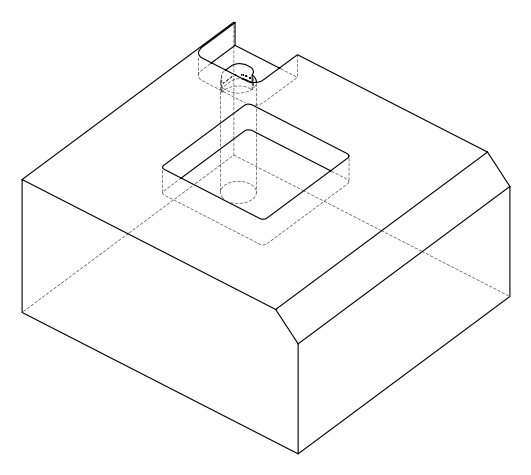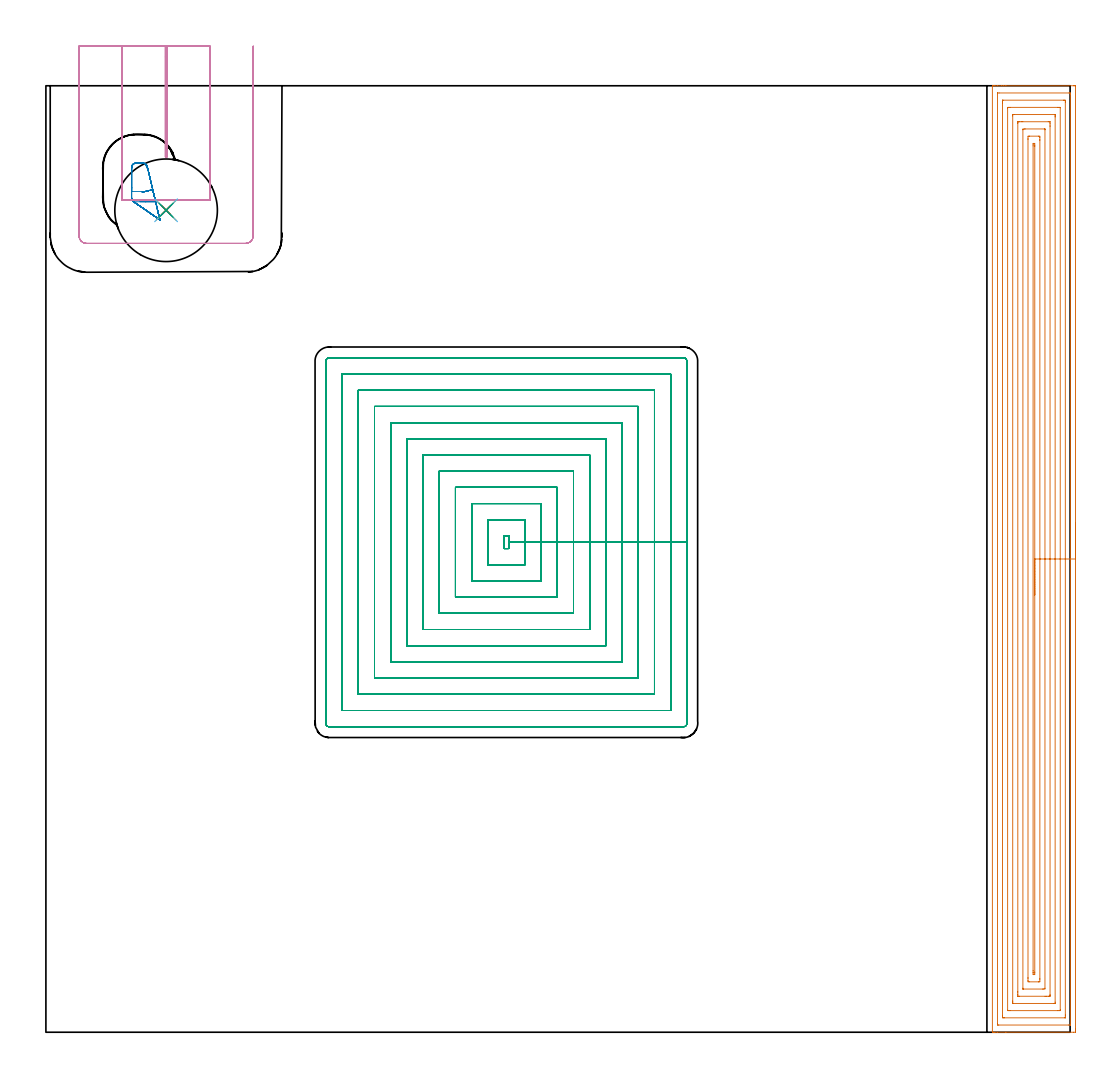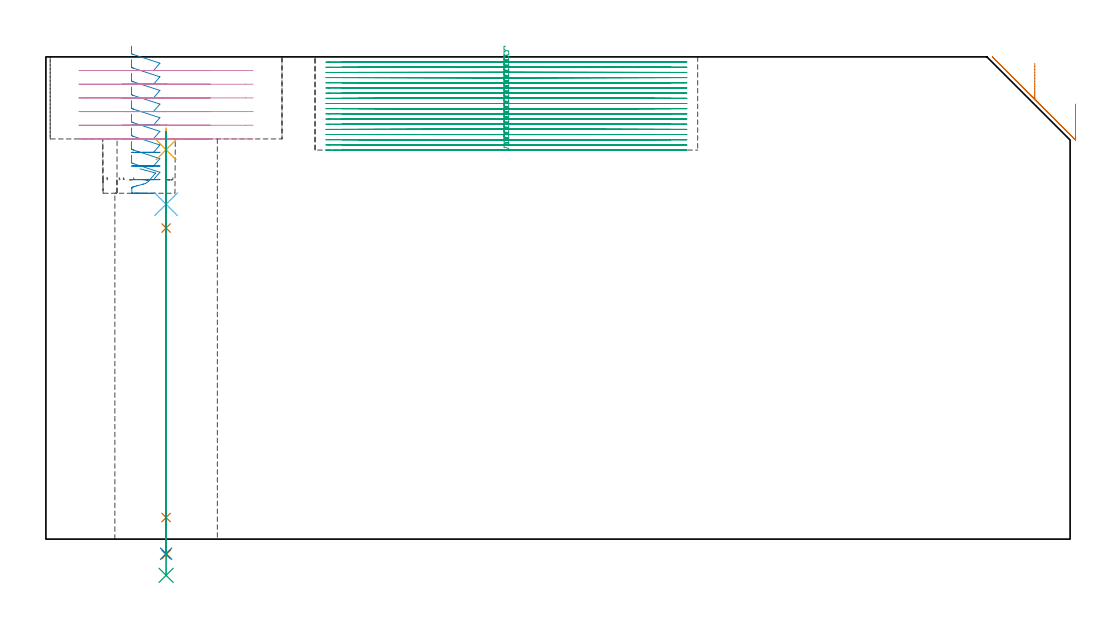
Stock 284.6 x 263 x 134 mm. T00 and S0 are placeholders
(PLAN: 9 operations, 8 tool changes, 121 min)
(1 AREA_MILL | FG_CHAMFER_SURFACE | UGT0205_001 | 19.17 min | 70165 mm3)
(2 MILL_OPEN_POCKET | POCKET_OPEN | UGT0201_008 | Follow Part, ap 4, ae 75% | 1.97 min | 22000 mm3)
(3 MILL_RECTANGULAR_POCKET | POCKET_RECTANGULAR_STRAIGHT | NXT0201_008 | Follow Part, ap 1.5, ae 75% | 92.77 min | 298427 mm3)
(4 MILL_SLOT | SLOT_PARTIAL_RECTANGULAR | UGT0201_008 | Follow Part, ap 4, ae 75% | 5.42 min | 61648 mm3)
(5 SPOT_DRILL | STEP1HOLE | NXT0321_9005460120000 | 0.05 min | 10 mm3)
(6 DRILL_BLIND_HOLE_INTO_CENTER | STEP1HOLE | NXT0301_092 | 0.09 min | 238 mm3)
(7 GUN_DRILL_THROUGH_HOLE | STEP1HOLE | UGT0307_009 | 0.57 min | 10679 mm3)
(8 DRILL_TO_ENLARGE_THROUGH_HOLE | STEP1HOLE | NXT0301_104 | 0.48 min | 4052 mm3)
(9 DRILL_TO_ENLARGE_THROUGH_HOLE_1 | STEP1HOLE | UGT0301_392 | 0.5 min | 50348 mm3)
(TOOL UGT0205_001 | Chamfer Mill 20 x 3 x 45 deg. | D20 FL50 Z2)
(TOOL UGT0201_008 | End Mill 16 mm | D16 FL32 Z4)
(TOOL NXT0201_008 | ENDMILL 6mm [2P460-0600-NA 1630] | D6 FL26 Z6)
(TOOL NXT0321_9005460120000 | NC Spot Drill, 142deg, 12mm, Carbide, Uncoated | D12 PA142 FL30 Z2)
(TOOL NXT0301_092 | Carbide Drill 12.1mm [860.1-1210-061A1-MM 2214] | D12.1 PA140 FL77 Z2)
(TOOL UGT0307_009 | Gun Drill 12 mm | D12 PA130 FL24 Z1)
(TOOL NXT0301_104 | Carbide Drill 14mm [860.1-1400-112A1-MM 2214] | D14 PA140 FL123 Z2)
(TOOL UGT0301_392 | Twist Drill 28.5 mm | D28.5 PA118 FL165 Z2)
(OP 1 AREA_MILL)
G17 G21 G94 G90
T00 M6
G54
G17 G0 G90 X286.1 Y141.5 S1061 M3
G43 Z144. H0
Z120.9
G94 G1 Y141.462 Z120.028 F250.
Y141.348 Z119.164
Y141.159 Z118.312
Y140.897 Z117.48
Y140.563 Z116.674
Y140.16 Z115.9
Y139.692 Z115.164
Y139.16 Z114.472
Y138.571 Z113.829
Y137.928 Z113.24
Y137.236 Z112.709
Y136.5 Z112.24
Y135.726 Z111.837
Y134.92 Z111.503
Y134.088 Z111.241
Y133.236 Z111.052
Y132.372 Z110.938
Y131.5 Z110.9
Y1.013
X286.099 Y0.619 Z110.901
X286.095 Y0.125 Z110.903
X286.092 Y0.009 Z110.906
X285.606 Y0. Z111.391
X266.76 Z130.236
X264.378 Z132.617
X263.698 Z133.302
X263.38 Z133.62
X263.02 Z133.971
X263.002 Y0.008 Z133.988
X263. Y0.172 Z134.
Y262.828
X263.002 Y262.992 Z133.988
X263.02 Y263. Z133.971
X263.38 Z133.619
X263.698 Z133.302
X264.378 Z132.617
X265.603 Z131.394
X266.147 Z130.847
X266.76 Z130.236
X285.606 Z111.391
X285.881 Y262.998 Z111.117
X286.092 Y262.99 Z110.906
X286.099 Y262.777 Z110.899
X286.1 Y131.5 Z110.9
X284.686 Z112.314
Y2.191
X284.685 Y2.084 Z112.315
X284.682 Y2.031 Z112.318
X284.68 Y2.013 Z112.32
X284.639 Y2.009 Z112.361
X284.238 Y2.001 Z112.762
X264.779 Z132.221
X264.537 Y2.005 Z132.463
X264.425 Y2.01 Z132.575
X264.415 Y2.368 Z132.585
Y2.405
X264.414 Y260.809 Z132.586
X264.415 Y260.916 Z132.585
X264.418 Y260.969 Z132.582
X264.42 Y260.987 Z132.58
X264.461 Y260.991 Z132.539
X264.862 Y260.999 Z132.138
X284.321 Z112.679
X284.563 Y260.995 Z112.437
X284.675 Y260.99 Z112.325
X284.685 Y260.632 Z112.315
Y260.595
X284.686 Y131.5 Z112.314
X283.271 Z113.729
Y4.764
X283.269 Y4.192 Z113.731
X283.266 Y4.032 Z113.734
X283.265 Y4.018 Z113.735
X283.255 Y4.01 Z113.745
X283.206 Y4.005 Z113.794
X283.142 Y4.001 Z113.858
X266.337 Y4. Z130.663
X266.147 Y4.002 Z130.853
X265.957 Y4.006 Z131.043
X265.837 Y4.01 Z131.163
X265.834 Y4.085 Z131.166
X265.831 Y4.192 Z131.169
X265.829 Y4.514 Z131.171
Y258.236
X265.831 Y258.808 Z131.169
X265.833 Y258.968 Z131.167
X265.835 Y258.982 Z131.165
X265.845 Y258.99 Z131.155
X265.894 Y258.995 Z131.106
X265.958 Y258.999 Z131.042
X282.763 Y259. Z114.237
X282.953 Y258.998 Z114.047
X283.143 Y258.994 Z113.857
X283.263 Y258.99 Z113.737
X283.266 Y258.915 Z113.734
X283.269 Y258.808 Z113.731
X283.271 Y258.486 Z113.729
Y131.5
X281.857 Z115.143
Y6.192
X281.856 Y6.095 Z115.144
X281.853 Y6.036 Z115.147
X281.851 Y6.011 Z115.149
X281.831 Y6.009 Z115.169
X281.615 Y6.003 Z115.385
X281.184 Y6. Z115.816
X267.895 Z129.105
X267.48 Y6.003 Z129.52
X267.273 Y6.008 Z129.727
X267.251 Y6.01 Z129.749
X267.248 Y6.024 Z129.752
X267.245 Y6.062 Z129.755
X267.243 Y6.117 Z129.757
Y256.808
X267.244 Y256.905 Z129.756
X267.247 Y256.964 Z129.753
X267.249 Y256.989 Z129.751
X267.269 Y256.991 Z129.731
X267.485 Y256.997 Z129.515
X267.916 Y257. Z129.084
X281.205 Z115.795
X281.62 Y256.997 Z115.38
X281.827 Y256.993 Z115.173
X281.849 Y256.99 Z115.151
X281.852 Y256.977 Z115.148
X281.855 Y256.939 Z115.145
X281.857 Y256.883 Z115.143
Y131.5
X280.443 Z116.557
X280.442 Y8.368 Z116.558
X280.438 Y8.078 Z116.562
X280.435 Y8.009 Z116.565
X280.421 Y8.005 Z116.579
X280.381 Y8.002 Z116.619
X280.299 Y8. Z116.701
X280.067 Z116.933
X268.708 Y8.001 Z128.292
X268.681 Y8.004 Z128.319
X268.671 Y8.009 Z128.33
X268.664 Y8.031 Z128.336
X268.66 Y8.223 Z128.34
X268.657 Y8.514 Z128.343
Y8.659
X268.658 Y254.632 Z128.342
X268.662 Y254.922 Z128.338
X268.665 Y254.991 Z128.335
X268.679 Y254.995 Z128.321
X268.719 Y254.998 Z128.281
X268.801 Y255. Z128.199
X269.033 Z127.967
X280.392 Y254.999 Z116.608
X280.419 Y254.996 Z116.581
X280.429 Y254.991 Z116.571
X280.436 Y254.969 Z116.564
X280.44 Y254.777 Z116.56
X280.443 Y254.486 Z116.557
Y254.341
Y131.5
X279.029 Z117.971
X279.028 Y10.446 Z117.972
X279.027 Y10.194 Z117.973
X279.024 Y10.069 Z117.976
X279.022 Y10.014 Z117.978
X278.964 Y10.007 Z118.036
X278.53 Y10.002 Z118.47
X278.087 Y10. Z118.913
X277.646 Z119.354
X270.57 Y10.001 Z126.43
X270.122 Y10.004 Z126.878
X270.081 Y10.01 Z126.919
X270.078 Y10.049 Z126.922
X270.074 Y10.446 Z126.926
X270.071 Y10.949 Z126.929
Y11.339
X270.072 Y252.554 Z126.928
X270.073 Y252.806 Z126.927
X270.076 Y252.931 Z126.924
X270.078 Y252.986 Z126.922
X270.136 Y252.993 Z126.864
X270.57 Y252.998 Z126.43
X271.013 Y253. Z125.987
X271.454 Z125.546
X278.53 Y252.999 Z118.47
X278.978 Y252.996 Z118.022
X279.019 Y252.99 Z117.981
X279.022 Y252.951 Z117.978
X279.026 Y252.554 Z117.974
X279.028 Y252.051 Z117.972
X279.029 Y251.661 Z117.971
Y131.5
X277.615 Z119.385
X277.614 Y12.233 Z119.386
X277.608 Y12.027 Z119.392
X277.222 Y12.009 Z119.778
X276.991 Y12.001 Z120.009
X271.543 Z125.457
X271.521 Y12.004 Z125.479
X271.5 Y12.009 Z125.5
X271.492 Y12.033 Z125.508
X271.486 Y12.201 Z125.514
X271.485 Y12.233 Z125.515
X271.486 Y250.767 Z125.514
X271.492 Y250.973 Z125.508
X271.878 Y250.991 Z125.122
X272.109 Y250.999 Z124.891
X277.557 Z119.443
X277.579 Y250.996 Z119.421
X277.6 Y250.991 Z119.4
X277.608 Y250.967 Z119.392
X277.614 Y250.799 Z119.386
Y250.767
X277.615 Y131.5 Z119.385
X276.2 Z120.8
Y14.913
X276.199 Y14.587 Z120.801
X276.193 Y14.019 Z120.807
X275.895 Y14.001 Z121.105
X275.877 Y14. Z121.123
X273.223 Y14.001 Z123.777
X272.907 Y14.019 Z124.093
X272.902 Y14.344 Z124.098
X272.9 Y14.913 Z124.1
Y15.24
Y248.087
X272.901 Y248.413 Z124.099
X272.906 Y248.981 Z124.094
X273.205 Y248.999 Z123.795
X273.223 Y249. Z123.777
X275.877 Y248.999 Z121.123
X276.193 Y248.981 Z120.807
X276.198 Y248.656 Z120.802
X276.2 Y248.087 Z120.8
Y247.76
Y131.5
X274.786 Z122.214
Y16.7
X274.785 Y16.492 Z122.215
X274.779 Y16.021 Z122.221
X274.55 Y16.01 Z122.45
X274.321 Y16.024 Z122.679
X274.315 Y16.49 Z122.685
X274.314 Y16.7 Z122.686
Y17.177
Y246.3
X274.318 Y246.778 Z122.682
X274.321 Y246.979 Z122.679
X274.55 Y246.99 Z122.45
X274.779 Y246.976 Z122.221
X274.785 Y246.51 Z122.215
X274.786 Y246.3 Z122.214
Y246.092
Y131.5
Y130.628 Z122.252
Y129.764 Z122.366
Y128.912 Z122.555
Y128.08 Z122.817
Y127.274 Z123.151
Y126.5 Z123.554
Y125.764 Z124.022
Y125.072 Z124.553
Y124.429 Z125.143
Y123.84 Z125.786
Y123.308 Z126.478
Y122.84 Z127.214
Y122.437 Z127.988
Y122.103 Z128.794
Y121.841 Z129.626
Y121.652 Z130.477
Y121.538 Z131.342
Y121.5 Z132.214
G0 Z144.
M5
M2
(OP 2 MILL_OPEN_POCKET)
G17 G21 G94 G90
T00 M6
G54
G17 G0 G90 X23.8 Y239.4 S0 M3
G43 Z144. H0
Z137.
G94 G1 Y231.8 Z134.963 F250.
Y231.645 Z134.922
X23.929 Y231.238 Z134.807
X24.191 Y230.901 Z134.693
X24.318 Y230.812 Z134.652
X31.683 Y225.73 Z132.254
X29.925 Y233.153 Z130.21
X28.168 Y240.576 F500.
G3 X27. Y241.5 R1.2
G1 X25.
G3 X23.8 Y240.3 R1.2
G1 Y231.8
G3 X24.318 Y230.812 R1.2
G1 X31.683 Y225.73
X29.925 Y233.153
X29.695 Y234.126
X26.776 Y233.435 F250.
G0 X23.8 Y239.4 Z133.21
G1 Y231.8 Z131.174
Y231.645 Z131.132
X23.929 Y231.238 Z131.018
X24.191 Y230.901 Z130.903
X24.318 Y230.812 Z130.862
X31.683 Y225.73 Z128.464
X29.925 Y233.153 Z126.42
X28.168 Y240.576 F500.
G3 X27. Y241.5 R1.2
G1 X25.
G3 X23.8 Y240.3 R1.2
G1 Y231.8
G3 X24.318 Y230.812 R1.2
G1 X31.683 Y225.73
X29.925 Y233.153
X29.695 Y234.126
X26.776 Y233.435 F250.
G0 X23.8 Y239.4 Z129.42
G1 Y231.8 Z127.384
Y231.645 Z127.342
X23.929 Y231.238 Z127.228
X24.191 Y230.901 Z127.113
X24.318 Y230.812 Z127.072
X31.683 Y225.73 Z124.674
X29.925 Y233.153 Z122.63
X28.168 Y240.576 F500.
G3 X27. Y241.5 R1.2
G1 X25.
G3 X23.8 Y240.3 R1.2
G1 Y231.8
G3 X24.318 Y230.812 R1.2
G1 X31.683 Y225.73
X29.925 Y233.153
X29.695 Y234.126
X26.776 Y233.435 F250.
G0 X23.8 Y239.4 Z125.63
G1 Y231.8 Z123.594
Y231.645 Z123.552
X23.929 Y231.238 Z123.438
X24.191 Y230.901 Z123.323
X24.318 Y230.812 Z123.282
X31.683 Y225.73 Z120.884
X29.925 Y233.153 Z118.84
X28.168 Y240.576 F500.
G3 X27. Y241.5 R1.2
G1 X25.
G3 X23.8 Y240.3 R1.2
G1 Y231.8
G3 X24.318 Y230.812 R1.2
G1 X31.683 Y225.73
X29.925 Y233.153
X29.695 Y234.126
X26.776 Y233.435 F250.
G0 X23.8 Y239.4 Z121.84
G1 Y231.8 Z119.804
Y231.645 Z119.762
X23.929 Y231.238 Z119.648
X24.191 Y230.901 Z119.533
X24.318 Y230.812 Z119.492
X31.683 Y225.73 Z117.094
X29.925 Y233.153 Z115.05
X28.168 Y240.576 F500.
G3 X27. Y241.5 R1.2
G1 X25.
G3 X23.8 Y240.3 R1.2
G1 Y231.8
G3 X24.318 Y230.812 R1.2
G1 X31.683 Y225.73
X29.925 Y233.153
X29.695 Y234.126
X26.776 Y233.435 F250.
G0 X23.8 Y239.4 Z118.05
G1 Y231.8 Z116.014
Y231.645 Z115.972
X23.929 Y231.238 Z115.858
X24.191 Y230.901 Z115.743
X24.318 Y230.812 Z115.702
X31.683 Y225.73 Z113.304
X29.925 Y233.153 Z111.26
X28.168 Y240.576 F500.
G3 X27. Y241.5 R1.2
G1 X25.
G3 X23.8 Y240.3 R1.2
G1 Y231.8
G3 X24.318 Y230.812 R1.2
G1 X31.683 Y225.73
X29.925 Y233.153
X29.695 Y234.126
X26.776 Y233.435 F250.
G0 X23.8 Y239.4 Z114.26
G1 Y231.8 Z112.224
Y231.645 Z112.182
X23.929 Y231.238 Z112.068
X24.191 Y230.901 Z111.953
X24.318 Y230.812 Z111.912
X31.683 Y225.73 Z109.514
X29.925 Y233.153 Z107.47
X28.168 Y240.576 F500.
G3 X27. Y241.5 R1.2
G1 X25.
G3 X23.8 Y240.3 R1.2
G1 Y231.8
G3 X24.318 Y230.812 R1.2
G1 X31.683 Y225.73
X29.925 Y233.153
X29.695 Y234.126
X26.776 Y233.435 F250.
G0 X23.8 Y239.4 Z110.47
G1 Y231.8 Z108.434
Y231.645 Z108.392
X23.929 Y231.238 Z108.278
X24.191 Y230.901 Z108.163
X24.318 Y230.812 Z108.122
X31.683 Y225.73 Z105.724
X29.925 Y233.153 Z103.68
X28.168 Y240.576 F500.
G3 X27. Y241.5 R1.2
G1 X25.
G3 X23.8 Y240.3 R1.2
G1 Y231.8
G3 X24.318 Y230.812 R1.2
G1 X31.683 Y225.73
X29.925 Y233.153
X29.695 Y234.126
X26.776 Y233.435 F250.
G0 X23.8 Y239.4 Z106.68
G1 Y231.8 Z104.644
Y231.645 Z104.602
X23.929 Y231.238 Z104.488
X24.191 Y230.901 Z104.373
X24.318 Y230.812 Z104.332
X31.683 Y225.73 Z101.934
X29.925 Y233.153 Z99.89
X28.168 Y240.576 F500.
G3 X27. Y241.5 R1.2
G1 X25.
G3 X23.8 Y240.3 R1.2
G1 Y231.8
G3 X24.318 Y230.812 R1.2
G1 X31.683 Y225.73
X29.925 Y233.153
X29.695 Y234.126
X26.776 Y233.435 F250.
G0 X26.15 Y230.761 Z102.89
G1 X27.741 Y230.759 Z102.464
X30.492 Z101.727
X28.426 Y239.485 Z99.324
X27.63 Y241.27 Z98.8
X27.185 Y241.404 Z98.676
X26.918 Y241.422 Z98.604
X25.507 Y241.428 Z98.226
X25.249 Y241.424 Z98.157
X24.735 Y241.4 Z98.019
X24.45 Y241.272 Z97.935
X24.318 Y241.183 Z97.892
X24.203 Y241.078 Z97.851
X24.103 Y240.961 Z97.809
X24.023 Y240.827 Z97.767
X23.953 Y240.681 Z97.724
X23.906 Y240.524 Z97.68
X23.89 Y240.331 Z97.628
X23.878 Y240.126 Z97.573
X23.876 Y239.472 Z97.398
X23.877 Y234.627 Z96.1
Y232.013 F500.
X23.909 Y231.461
G3 X24.531 Y230.764 R1.465
G1 X27.741 Y230.759
X30.492
X28.426 Y239.485
X27.63 Y241.27
X27.185 Y241.404
X26.918 Y241.422
X25.507 Y241.428
X25.249 Y241.424
X24.735 Y241.4
G3 X23.89 Y240.331 R1.146
G1 X23.878 Y240.126
X23.876 Y239.472
X23.877 Y234.627
Y233.627
X26.877 Y233.628 F250.
G0 Z144.
M5
M2
(OP 3 MILL_RECTANGULAR_POCKET)
G17 G21 G94 G90
T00 M6
G54
G17 G0 G90 X127.716 Y137.9 S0 M3
G43 Z144. H1
Z137.
G94 G1 X127.3 Z136.888 F250.
Y134.4 Z135.951
X128.6 Z135.602
Y137.9 Z134.664
X127.3 Z134.316
Y134.4 Z133.378
X128.6 Z133.03
Y136.15 Z132.561
Y137.9 F500.
X127.3
Y134.4
X128.6
Y136.15
X133.1
Y142.4
X122.8
Y129.9
X133.1
Y136.15
X137.6
Y146.9
X118.3
Y125.4
X137.6
Y136.15
X142.1
Y151.4
X113.8
Y120.9
X142.1
Y136.15
X146.6
Y155.9
X109.3
Y116.4
X146.6
Y136.15
X151.1
Y160.4
X104.8
Y111.9
X151.1
Y136.15
X155.6
Y164.9
X100.3
Y107.4
X155.6
Y136.15
X160.1
Y169.4
X95.8
Y102.9
X160.1
Y136.15
X164.6
Y173.9
X91.3
Y98.4
X164.6
Y136.15
X169.1
Y178.4
X86.8
Y93.9
X169.1
Y136.15
X173.6
Y182.9
X82.3
Y89.4
X173.6
Y136.15
X178.1
Y186.5
G3 X177.2 Y187.4 R0.9
G1 X78.7
G3 X77.8 Y186.5 R0.9
G1 Y85.8
G3 X78.7 Y84.9 R0.9
G1 X177.2
G3 X178.1 Y85.8 R0.9
G1 Y136.15
Y137.15
G0 X127.716 Y137.9 Z135.561
G1 X127.3 Z135.45 F250.
Y134.4 Z134.512
X128.6 Z134.163
Y137.9 Z133.226
X127.3 Z132.877
Y134.4 Z131.939
X128.6 Z131.591
Y136.15 Z131.122
Y137.9 F500.
X127.3
Y134.4
X128.6
Y136.15
X133.1
Y142.4
X122.8
Y129.9
X133.1
Y136.15
X137.6
Y146.9
X118.3
Y125.4
X137.6
Y136.15
X142.1
Y151.4
X113.8
Y120.9
X142.1
Y136.15
X146.6
Y155.9
X109.3
Y116.4
X146.6
Y136.15
X151.1
Y160.4
X104.8
Y111.9
X151.1
Y136.15
X155.6
Y164.9
X100.3
Y107.4
X155.6
Y136.15
X160.1
Y169.4
X95.8
Y102.9
X160.1
Y136.15
X164.6
Y173.9
X91.3
Y98.4
X164.6
Y136.15
X169.1
Y178.4
X86.8
Y93.9
X169.1
Y136.15
X173.6
Y182.9
X82.3
Y89.4
X173.6
Y136.15
X178.1
Y186.5
G3 X177.2 Y187.4 R0.9
G1 X78.7
G3 X77.8 Y186.5 R0.9
G1 Y85.8
G3 X78.7 Y84.9 R0.9
G1 X177.2
G3 X178.1 Y85.8 R0.9
G1 Y136.15
Y137.15
G0 X127.716 Y137.9 Z134.122
G1 X127.3 Z134.011 F250.
Y134.4 Z133.073
X128.6 Z132.724
Y137.9 Z131.787
X127.3 Z131.438
Y134.4 Z130.5
X128.6 Z130.152
Y136.15 Z129.683
Y137.9 F500.
X127.3
Y134.4
X128.6
Y136.15
X133.1
Y142.4
X122.8
Y129.9
X133.1
Y136.15
X137.6
Y146.9
X118.3
Y125.4
X137.6
Y136.15
X142.1
Y151.4
X113.8
Y120.9
X142.1
Y136.15
X146.6
Y155.9
X109.3
Y116.4
X146.6
Y136.15
X151.1
Y160.4
X104.8
Y111.9
X151.1
Y136.15
X155.6
Y164.9
X100.3
Y107.4
X155.6
Y136.15
X160.1
Y169.4
X95.8
Y102.9
X160.1
Y136.15
X164.6
Y173.9
X91.3
Y98.4
X164.6
Y136.15
X169.1
Y178.4
X86.8
Y93.9
X169.1
Y136.15
X173.6
Y182.9
X82.3
Y89.4
X173.6
Y136.15
X178.1
Y186.5
G3 X177.2 Y187.4 R0.9
G1 X78.7
G3 X77.8 Y186.5 R0.9
G1 Y85.8
G3 X78.7 Y84.9 R0.9
G1 X177.2
G3 X178.1 Y85.8 R0.9
G1 Y136.15
Y137.15
G0 X127.716 Y137.9 Z132.683
G1 X127.3 Z132.572 F250.
Y134.4 Z131.634
X128.6 Z131.286
Y137.9 Z130.348
X127.3 Z129.999
Y134.4 Z129.062
X128.6 Z128.713
Y136.15 Z128.244
Y137.9 F500.
X127.3
Y134.4
X128.6
Y136.15
X133.1
Y142.4
X122.8
Y129.9
X133.1
Y136.15
X137.6
Y146.9
X118.3
Y125.4
X137.6
Y136.15
X142.1
Y151.4
X113.8
Y120.9
X142.1
Y136.15
X146.6
Y155.9
X109.3
Y116.4
X146.6
Y136.15
X151.1
Y160.4
X104.8
Y111.9
X151.1
Y136.15
X155.6
Y164.9
X100.3
Y107.4
X155.6
Y136.15
X160.1
Y169.4
X95.8
Y102.9
X160.1
Y136.15
X164.6
Y173.9
X91.3
Y98.4
X164.6
Y136.15
X169.1
Y178.4
X86.8
Y93.9
X169.1
Y136.15
X173.6
Y182.9
X82.3
Y89.4
X173.6
Y136.15
X178.1
Y186.5
G3 X177.2 Y187.4 R0.9
G1 X78.7
G3 X77.8 Y186.5 R0.9
G1 Y85.8
G3 X78.7 Y84.9 R0.9
G1 X177.2
G3 X178.1 Y85.8 R0.9
G1 Y136.15
Y137.15
G0 X127.716 Y137.9 Z131.244
G1 X127.3 Z131.133 F250.
Y134.4 Z130.195
X128.6 Z129.847
Y137.9 Z128.909
X127.3 Z128.561
Y134.4 Z127.623
X128.6 Z127.274
Y136.15 Z126.805
Y137.9 F500.
X127.3
Y134.4
X128.6
Y136.15
X133.1
Y142.4
X122.8
Y129.9
X133.1
Y136.15
X137.6
Y146.9
X118.3
Y125.4
X137.6
Y136.15
X142.1
Y151.4
X113.8
Y120.9
X142.1
Y136.15
X146.6
Y155.9
X109.3
Y116.4
X146.6
Y136.15
X151.1
Y160.4
X104.8
Y111.9
X151.1
Y136.15
X155.6
Y164.9
X100.3
Y107.4
X155.6
Y136.15
X160.1
Y169.4
X95.8
Y102.9
X160.1
Y136.15
X164.6
Y173.9
X91.3
Y98.4
X164.6
Y136.15
X169.1
Y178.4
X86.8
Y93.9
X169.1
Y136.15
X173.6
Y182.9
X82.3
Y89.4
X173.6
Y136.15
X178.1
Y186.5
G3 X177.2 Y187.4 R0.9
G1 X78.7
G3 X77.8 Y186.5 R0.9
G1 Y85.8
G3 X78.7 Y84.9 R0.9
G1 X177.2
G3 X178.1 Y85.8 R0.9
G1 Y136.15
Y137.15
G0 X127.716 Y137.9 Z129.805
G1 X127.3 Z129.694 F250.
Y134.4 Z128.756
X128.6 Z128.408
Y137.9 Z127.47
X127.3 Z127.122
Y134.4 Z126.184
X128.6 Z125.836
Y136.15 Z125.367
Y137.9 F500.
X127.3
Y134.4
X128.6
Y136.15
X133.1
Y142.4
X122.8
Y129.9
X133.1
Y136.15
X137.6
Y146.9
X118.3
Y125.4
X137.6
Y136.15
X142.1
Y151.4
X113.8
Y120.9
X142.1
Y136.15
X146.6
Y155.9
X109.3
Y116.4
X146.6
Y136.15
X151.1
Y160.4
X104.8
Y111.9
X151.1
Y136.15
X155.6
Y164.9
X100.3
Y107.4
X155.6
Y136.15
X160.1
Y169.4
X95.8
Y102.9
X160.1
Y136.15
X164.6
Y173.9
X91.3
Y98.4
X164.6
Y136.15
X169.1
Y178.4
X86.8
Y93.9
X169.1
Y136.15
X173.6
Y182.9
X82.3
Y89.4
X173.6
Y136.15
X178.1
Y186.5
G3 X177.2 Y187.4 R0.9
G1 X78.7
G3 X77.8 Y186.5 R0.9
G1 Y85.8
G3 X78.7 Y84.9 R0.9
G1 X177.2
G3 X178.1 Y85.8 R0.9
G1 Y136.15
Y137.15
G0 X127.716 Y137.9 Z128.367
G1 X127.3 Z128.255 F250.
Y134.4 Z127.317
X128.6 Z126.969
Y137.9 Z126.031
X127.3 Z125.683
Y134.4 Z124.745
X128.6 Z124.397
Y136.15 Z123.928
Y137.9 F500.
X127.3
Y134.4
X128.6
Y136.15
X133.1
Y142.4
X122.8
Y129.9
X133.1
Y136.15
X137.6
Y146.9
X118.3
Y125.4
X137.6
Y136.15
X142.1
Y151.4
X113.8
Y120.9
X142.1
Y136.15
X146.6
Y155.9
X109.3
Y116.4
X146.6
Y136.15
X151.1
Y160.4
X104.8
Y111.9
X151.1
Y136.15
X155.6
Y164.9
X100.3
Y107.4
X155.6
Y136.15
X160.1
Y169.4
X95.8
Y102.9
X160.1
Y136.15
X164.6
Y173.9
X91.3
Y98.4
X164.6
Y136.15
X169.1
Y178.4
X86.8
Y93.9
X169.1
Y136.15
X173.6
Y182.9
X82.3
Y89.4
X173.6
Y136.15
X178.1
Y186.5
G3 X177.2 Y187.4 R0.9
G1 X78.7
G3 X77.8 Y186.5 R0.9
G1 Y85.8
G3 X78.7 Y84.9 R0.9
G1 X177.2
G3 X178.1 Y85.8 R0.9
G1 Y136.15
Y137.15
G0 X127.716 Y137.9 Z126.928
G1 X127.3 Z126.816 F250.
Y134.4 Z125.878
X128.6 Z125.53
Y137.9 Z124.592
X127.3 Z124.244
Y134.4 Z123.306
X128.6 Z122.958
Y136.15 Z122.489
Y137.9 F500.
X127.3
Y134.4
X128.6
Y136.15
X133.1
Y142.4
X122.8
Y129.9
X133.1
Y136.15
X137.6
Y146.9
X118.3
Y125.4
X137.6
Y136.15
X142.1
Y151.4
X113.8
Y120.9
X142.1
Y136.15
X146.6
Y155.9
X109.3
Y116.4
X146.6
Y136.15
X151.1
Y160.4
X104.8
Y111.9
X151.1
Y136.15
X155.6
Y164.9
X100.3
Y107.4
X155.6
Y136.15
X160.1
Y169.4
X95.8
Y102.9
X160.1
Y136.15
X164.6
Y173.9
X91.3
Y98.4
X164.6
Y136.15
X169.1
Y178.4
X86.8
Y93.9
X169.1
Y136.15
X173.6
Y182.9
X82.3
Y89.4
X173.6
Y136.15
X178.1
Y186.5
G3 X177.2 Y187.4 R0.9
G1 X78.7
G3 X77.8 Y186.5 R0.9
G1 Y85.8
G3 X78.7 Y84.9 R0.9
G1 X177.2
G3 X178.1 Y85.8 R0.9
G1 Y136.15
Y137.15
G0 X127.716 Y137.9 Z125.489
G1 X127.3 Z125.377 F250.
Y134.4 Z124.44
X128.6 Z124.091
Y137.9 Z123.153
X127.3 Z122.805
Y134.4 Z121.867
X128.6 Z121.519
Y136.15 Z121.05
Y137.9 F500.
X127.3
Y134.4
X128.6
Y136.15
X133.1
Y142.4
X122.8
Y129.9
X133.1
Y136.15
X137.6
Y146.9
X118.3
Y125.4
X137.6
Y136.15
X142.1
Y151.4
X113.8
Y120.9
X142.1
Y136.15
X146.6
Y155.9
X109.3
Y116.4
X146.6
Y136.15
X151.1
Y160.4
X104.8
Y111.9
X151.1
Y136.15
X155.6
Y164.9
X100.3
Y107.4
X155.6
Y136.15
X160.1
Y169.4
X95.8
Y102.9
X160.1
Y136.15
X164.6
Y173.9
X91.3
Y98.4
X164.6
Y136.15
X169.1
Y178.4
X86.8
Y93.9
X169.1
Y136.15
X173.6
Y182.9
X82.3
Y89.4
X173.6
Y136.15
X178.1
Y186.5
G3 X177.2 Y187.4 R0.9
G1 X78.7
G3 X77.8 Y186.5 R0.9
G1 Y85.8
G3 X78.7 Y84.9 R0.9
G1 X177.2
G3 X178.1 Y85.8 R0.9
G1 Y136.15
Y137.15
G0 X127.716 Y137.9 Z124.05
G1 X127.3 Z123.938 F250.
Y134.4 Z123.001
X128.6 Z122.652
Y137.9 Z121.714
X127.3 Z121.366
Y134.4 Z120.428
X128.6 Z120.08
Y136.15 Z119.611
Y137.9 F500.
X127.3
Y134.4
X128.6
Y136.15
X133.1
Y142.4
X122.8
Y129.9
X133.1
Y136.15
X137.6
Y146.9
X118.3
Y125.4
X137.6
Y136.15
X142.1
Y151.4
X113.8
Y120.9
X142.1
Y136.15
X146.6
Y155.9
X109.3
Y116.4
X146.6
Y136.15
X151.1
Y160.4
X104.8
Y111.9
X151.1
Y136.15
X155.6
Y164.9
X100.3
Y107.4
X155.6
Y136.15
X160.1
Y169.4
X95.8
Y102.9
X160.1
Y136.15
X164.6
Y173.9
X91.3
Y98.4
X164.6
Y136.15
X169.1
Y178.4
X86.8
Y93.9
X169.1
Y136.15
X173.6
Y182.9
X82.3
Y89.4
X173.6
Y136.15
X178.1
Y186.5
G3 X177.2 Y187.4 R0.9
G1 X78.7
G3 X77.8 Y186.5 R0.9
G1 Y85.8
G3 X78.7 Y84.9 R0.9
G1 X177.2
G3 X178.1 Y85.8 R0.9
G1 Y136.15
Y137.15
G0 X127.716 Y137.9 Z122.611
G1 X127.3 Z122.5 F250.
Y134.4 Z121.562
X128.6 Z121.213
Y137.9 Z120.276
X127.3 Z119.927
Y134.4 Z118.989
X128.6 Z118.641
Y136.15 Z118.172
Y137.9 F500.
X127.3
Y134.4
X128.6
Y136.15
X133.1
Y142.4
X122.8
Y129.9
X133.1
Y136.15
X137.6
Y146.9
X118.3
Y125.4
X137.6
Y136.15
X142.1
Y151.4
X113.8
Y120.9
X142.1
Y136.15
X146.6
Y155.9
X109.3
Y116.4
X146.6
Y136.15
X151.1
Y160.4
X104.8
Y111.9
X151.1
Y136.15
X155.6
Y164.9
X100.3
Y107.4
X155.6
Y136.15
X160.1
Y169.4
X95.8
Y102.9
X160.1
Y136.15
X164.6
Y173.9
X91.3
Y98.4
X164.6
Y136.15
X169.1
Y178.4
X86.8
Y93.9
X169.1
Y136.15
X173.6
Y182.9
X82.3
Y89.4
X173.6
Y136.15
X178.1
Y186.5
G3 X177.2 Y187.4 R0.9
G1 X78.7
G3 X77.8 Y186.5 R0.9
G1 Y85.8
G3 X78.7 Y84.9 R0.9
G1 X177.2
G3 X178.1 Y85.8 R0.9
G1 Y136.15
Y137.15
G0 X127.716 Y137.9 Z121.172
G1 X127.3 Z121.061 F250.
Y134.4 Z120.123
X128.6 Z119.775
Y137.9 Z118.837
X127.3 Z118.488
Y134.4 Z117.551
X128.6 Z117.202
Y136.15 Z116.733
Y137.9 F500.
X127.3
Y134.4
X128.6
Y136.15
X133.1
Y142.4
X122.8
Y129.9
X133.1
Y136.15
X137.6
Y146.9
X118.3
Y125.4
X137.6
Y136.15
X142.1
Y151.4
X113.8
Y120.9
X142.1
Y136.15
X146.6
Y155.9
X109.3
Y116.4
X146.6
Y136.15
X151.1
Y160.4
X104.8
Y111.9
X151.1
Y136.15
X155.6
Y164.9
X100.3
Y107.4
X155.6
Y136.15
X160.1
Y169.4
X95.8
Y102.9
X160.1
Y136.15
X164.6
Y173.9
X91.3
Y98.4
X164.6
Y136.15
X169.1
Y178.4
X86.8
Y93.9
X169.1
Y136.15
X173.6
Y182.9
X82.3
Y89.4
X173.6
Y136.15
X178.1
Y186.5
G3 X177.2 Y187.4 R0.9
G1 X78.7
G3 X77.8 Y186.5 R0.9
G1 Y85.8
G3 X78.7 Y84.9 R0.9
G1 X177.2
G3 X178.1 Y85.8 R0.9
G1 Y136.15
Y137.15
G0 X127.716 Y137.9 Z119.733
G1 X127.3 Z119.622 F250.
Y134.4 Z118.684
X128.6 Z118.336
Y137.9 Z117.398
X127.3 Z117.049
Y134.4 Z116.112
X128.6 Z115.763
Y136.15 Z115.294
Y137.9 F500.
X127.3
Y134.4
X128.6
Y136.15
X133.1
Y142.4
X122.8
Y129.9
X133.1
Y136.15
X137.6
Y146.9
X118.3
Y125.4
X137.6
Y136.15
X142.1
Y151.4
X113.8
Y120.9
X142.1
Y136.15
X146.6
Y155.9
X109.3
Y116.4
X146.6
Y136.15
X151.1
Y160.4
X104.8
Y111.9
X151.1
Y136.15
X155.6
Y164.9
X100.3
Y107.4
X155.6
Y136.15
X160.1
Y169.4
X95.8
Y102.9
X160.1
Y136.15
X164.6
Y173.9
X91.3
Y98.4
X164.6
Y136.15
X169.1
Y178.4
X86.8
Y93.9
X169.1
Y136.15
X173.6
Y182.9
X82.3
Y89.4
X173.6
Y136.15
X178.1
Y186.5
G3 X177.2 Y187.4 R0.9
G1 X78.7
G3 X77.8 Y186.5 R0.9
G1 Y85.8
G3 X78.7 Y84.9 R0.9
G1 X177.2
G3 X178.1 Y85.8 R0.9
G1 Y136.15
Y137.15
G0 X127.716 Y137.9 Z118.294
G1 X127.3 Z118.183 F250.
Y134.4 Z117.245
X128.6 Z116.897
Y137.9 Z115.959
X127.3 Z115.611
Y134.4 Z114.673
X128.6 Z114.324
Y136.15 Z113.856
Y137.9 F500.
X127.3
Y134.4
X128.6
Y136.15
X133.1
Y142.4
X122.8
Y129.9
X133.1
Y136.15
X137.6
Y146.9
X118.3
Y125.4
X137.6
Y136.15
X142.1
Y151.4
X113.8
Y120.9
X142.1
Y136.15
X146.6
Y155.9
X109.3
Y116.4
X146.6
Y136.15
X151.1
Y160.4
X104.8
Y111.9
X151.1
Y136.15
X155.6
Y164.9
X100.3
Y107.4
X155.6
Y136.15
X160.1
Y169.4
X95.8
Y102.9
X160.1
Y136.15
X164.6
Y173.9
X91.3
Y98.4
X164.6
Y136.15
X169.1
Y178.4
X86.8
Y93.9
X169.1
Y136.15
X173.6
Y182.9
X82.3
Y89.4
X173.6
Y136.15
X178.1
Y186.5
G3 X177.2 Y187.4 R0.9
G1 X78.7
G3 X77.8 Y186.5 R0.9
G1 Y85.8
G3 X78.7 Y84.9 R0.9
G1 X177.2
G3 X178.1 Y85.8 R0.9
G1 Y136.15
Y137.15
G0 X127.716 Y137.9 Z116.856
G1 X127.3 Z116.744 F250.
Y134.4 Z115.806
X128.6 Z115.458
Y137.9 Z114.52
X127.3 Z114.172
Y134.4 Z113.234
X128.6 Z112.886
Y136.15 Z112.417
Y137.9 F500.
X127.3
Y134.4
X128.6
Y136.15
X133.1
Y142.4
X122.8
Y129.9
X133.1
Y136.15
X137.6
Y146.9
X118.3
Y125.4
X137.6
Y136.15
X142.1
Y151.4
X113.8
Y120.9
X142.1
Y136.15
X146.6
Y155.9
X109.3
Y116.4
X146.6
Y136.15
X151.1
Y160.4
X104.8
Y111.9
X151.1
Y136.15
X155.6
Y164.9
X100.3
Y107.4
X155.6
Y136.15
X160.1
Y169.4
X95.8
Y102.9
X160.1
Y136.15
X164.6
Y173.9
X91.3
Y98.4
X164.6
Y136.15
X169.1
Y178.4
X86.8
Y93.9
X169.1
Y136.15
X173.6
Y182.9
X82.3
Y89.4
X173.6
Y136.15
X178.1
Y186.5
G3 X177.2 Y187.4 R0.9
G1 X78.7
G3 X77.8 Y186.5 R0.9
G1 Y85.8
G3 X78.7 Y84.9 R0.9
G1 X177.2
G3 X178.1 Y85.8 R0.9
G1 Y136.15
Y137.15
G0 X127.716 Y137.9 Z115.417
G1 X127.3 Z115.305 F250.
Y134.4 Z114.367
X128.6 Z114.019
Y137.9 Z113.081
X127.3 Z112.733
Y134.4 Z111.795
X128.6 Z111.447
Y136.15 Z110.978
Y137.9 F500.
X127.3
Y134.4
X128.6
Y136.15
X133.1
Y142.4
X122.8
Y129.9
X133.1
Y136.15
X137.6
Y146.9
X118.3
Y125.4
X137.6
Y136.15
X142.1
Y151.4
X113.8
Y120.9
X142.1
Y136.15
X146.6
Y155.9
X109.3
Y116.4
X146.6
Y136.15
X151.1
Y160.4
X104.8
Y111.9
X151.1
Y136.15
X155.6
Y164.9
X100.3
Y107.4
X155.6
Y136.15
X160.1
Y169.4
X95.8
Y102.9
X160.1
Y136.15
X164.6
Y173.9
X91.3
Y98.4
X164.6
Y136.15
X169.1
Y178.4
X86.8
Y93.9
X169.1
Y136.15
X173.6
Y182.9
X82.3
Y89.4
X173.6
Y136.15
X178.1
Y186.5
G3 X177.2 Y187.4 R0.9
G1 X78.7
G3 X77.8 Y186.5 R0.9
G1 Y85.8
G3 X78.7 Y84.9 R0.9
G1 X177.2
G3 X178.1 Y85.8 R0.9
G1 Y136.15
Y137.15
G0 X127.716 Y137.9 Z113.978
G1 X127.3 Z113.866 F250.
Y134.4 Z112.928
X128.6 Z112.58
Y137.9 Z111.642
X127.3 Z111.294
Y134.4 Z110.356
X128.6 Z110.008
Y136.15 Z109.539
Y137.9 F500.
X127.3
Y134.4
X128.6
Y136.15
X133.1
Y142.4
X122.8
Y129.9
X133.1
Y136.15
X137.6
Y146.9
X118.3
Y125.4
X137.6
Y136.15
X142.1
Y151.4
X113.8
Y120.9
X142.1
Y136.15
X146.6
Y155.9
X109.3
Y116.4
X146.6
Y136.15
X151.1
Y160.4
X104.8
Y111.9
X151.1
Y136.15
X155.6
Y164.9
X100.3
Y107.4
X155.6
Y136.15
X160.1
Y169.4
X95.8
Y102.9
X160.1
Y136.15
X164.6
Y173.9
X91.3
Y98.4
X164.6
Y136.15
X169.1
Y178.4
X86.8
Y93.9
X169.1
Y136.15
X173.6
Y182.9
X82.3
Y89.4
X173.6
Y136.15
X178.1
Y186.5
G3 X177.2 Y187.4 R0.9
G1 X78.7
G3 X77.8 Y186.5 R0.9
G1 Y85.8
G3 X78.7 Y84.9 R0.9
G1 X177.2
G3 X178.1 Y85.8 R0.9
G1 Y136.15
Y137.15
G0 X127.716 Y137.9 Z112.539
G1 X127.3 Z112.427 F250.
Y134.4 Z111.49
X128.6 Z111.141
Y137.9 Z110.203
X127.3 Z109.855
Y134.4 Z108.917
X128.6 Z108.569
Y136.15 Z108.1
Y137.9 F500.
X127.3
Y134.4
X128.6
Y136.15
X133.1
Y142.4
X122.8
Y129.9
X133.1
Y136.15
X137.6
Y146.9
X118.3
Y125.4
X137.6
Y136.15
X142.1
Y151.4
X113.8
Y120.9
X142.1
Y136.15
X146.6
Y155.9
X109.3
Y116.4
X146.6
Y136.15
X151.1
Y160.4
X104.8
Y111.9
X151.1
Y136.15
X155.6
Y164.9
X100.3
Y107.4
X155.6
Y136.15
X160.1
Y169.4
X95.8
Y102.9
X160.1
Y136.15
X164.6
Y173.9
X91.3
Y98.4
X164.6
Y136.15
X169.1
Y178.4
X86.8
Y93.9
X169.1
Y136.15
X173.6
Y182.9
X82.3
Y89.4
X173.6
Y136.15
X178.1
Y186.5
G3 X177.2 Y187.4 R0.9
G1 X78.7
G3 X77.8 Y186.5 R0.9
G1 Y85.8
G3 X78.7 Y84.9 R0.9
G1 X177.2
G3 X178.1 Y85.8 R0.9
G1 Y136.15
Y137.15
G0 Z144.
M5
M2
(OP 4 MILL_SLOT)
G17 G21 G94 G90
T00 M6
G54
G17 G0 G90 X33.2 Y274. S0 M3
G43 Z144. H0
Z130.2
G94 G1 Y271. F250.
Y243.2 F500.
X33.6
Y271.
Y274. F250.
X21.2
Y271.
Y231.2 F500.
X23.956
X26.956 F250.
X27.388
X30.388
X45.6 F500.
Y271.
Y274. F250.
X9.2
Y271.
Y221.3 F500.
G3 X11.3 Y219.2 R2.1
G1 X55.5
G3 X57.6 Y221.3 R2.1
G1 Y271.
Y274. F250.
G0 X33.2 Z126.4
G1 Y271.
Y243.2 F500.
X33.6
Y271.
Y274. F250.
X21.2
Y271.
Y231.2 F500.
X23.956
X26.956 F250.
X27.388
X30.388
X45.6 F500.
Y271.
Y274. F250.
X9.2
Y271.
Y221.3 F500.
G3 X11.3 Y219.2 R2.1
G1 X55.5
G3 X57.6 Y221.3 R2.1
G1 Y271.
Y274. F250.
G0 X33.2 Z122.6
G1 Y271.
Y243.2 F500.
X33.6
Y271.
Y274. F250.
X21.2
Y271.
Y231.2 F500.
X23.956
X26.956 F250.
X27.388
X30.388
X45.6 F500.
Y271.
Y274. F250.
X9.2
Y271.
Y221.3 F500.
G3 X11.3 Y219.2 R2.1
G1 X55.5
G3 X57.6 Y221.3 R2.1
G1 Y271.
Y274. F250.
G0 X33.2 Z118.8
G1 Y271.
Y243.2 F500.
X33.6
Y271.
Y274. F250.
X21.2
Y271.
Y231.2 F500.
X23.956
X26.956 F250.
X27.388
X30.388
X45.6 F500.
Y271.
Y274. F250.
X9.2
Y271.
Y221.3 F500.
G3 X11.3 Y219.2 R2.1
G1 X55.5
G3 X57.6 Y221.3 R2.1
G1 Y271.
Y274. F250.
G0 X33.2 Z115.
G1 Y271.
Y243.2 F500.
X33.6
Y271.
Y274. F250.
X21.2
Y271.
Y231.2 F500.
X23.955
X26.955 F250.
X27.388
X30.388
X45.6 F500.
Y271.
Y274. F250.
X9.2
Y271.
Y221.3 F500.
G3 X11.3 Y219.2 R2.1
G1 X55.5
G3 X57.6 Y221.3 R2.1
G1 Y271.
Y274. F250.
G0 X33.2 Z111.2
G1 Y271.
Y243.2 F500.
X33.6
Y271.
Y274. F250.
X21.2
Y271.
Y231.2 F500.
X23.955
X26.955 F250.
X27.388
X30.388
X45.6 F500.
Y271.
Y274. F250.
X9.2
Y271.
Y221.3 F500.
G3 X11.3 Y219.2 R2.1
G1 X55.5
G3 X57.6 Y221.3 R2.1
G1 Y271.
Y274. F250.
G0 Z144.
M5
M2
(OP 5 SPOT_DRILL)
G17 G21 G94 G90
T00 M6
G54
G17 G0 G90 X33.4 Y228.4 S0 M3
G43 Z144. H0
G94 G81 G98 Z108.2 F250. R114.2
G80
M5
M2
(OP 6 DRILL_BLIND_HOLE_INTO_CENTER)
G17 G21 G94 G90
T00 M6
G54
G17 G0 G90 X33.4 Y228.4 S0 M3
G43 Z144. H1
G94 G81 G98 Z93.05 F250. R113.2
G80
M5
M2
(OP 7 GUN_DRILL_THROUGH_HOLE)
G17 G21 G94 G90
T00 M6
G54
G17 G0 G90 X33.4 Y228.4 M8
G43 Z144. H0
Z106.065
S716 M3
G94 G1 Z86.436 F125. M26
G4 X.084
Z6. F250.
G4 X.084
Z-4.298 F125.
G4 X.084
M5
M9
G0 Z106.065
Z144.
M2
(OP 8 DRILL_TO_ENLARGE_THROUGH_HOLE)
G17 G21 G94 G90
T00 M6
G54
G17 G0 G90 X33.4 Y228.4 S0 M3
G43 Z144. H1
G94 G73 G98 Z-4.048 F250. Q12.805 R113.2
G80
M5
M2
(OP 9 DRILL_TO_ENLARGE_THROUGH_HOLE_1)
G17 G21 G94 G90
T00 M6
G54
G17 G0 G90 X33.4 Y228.4 S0 M3
G43 Z144. H0
G94 G73 G98 Z-10.062 F250. Q24.252 R113.2
G80
M5
M2
